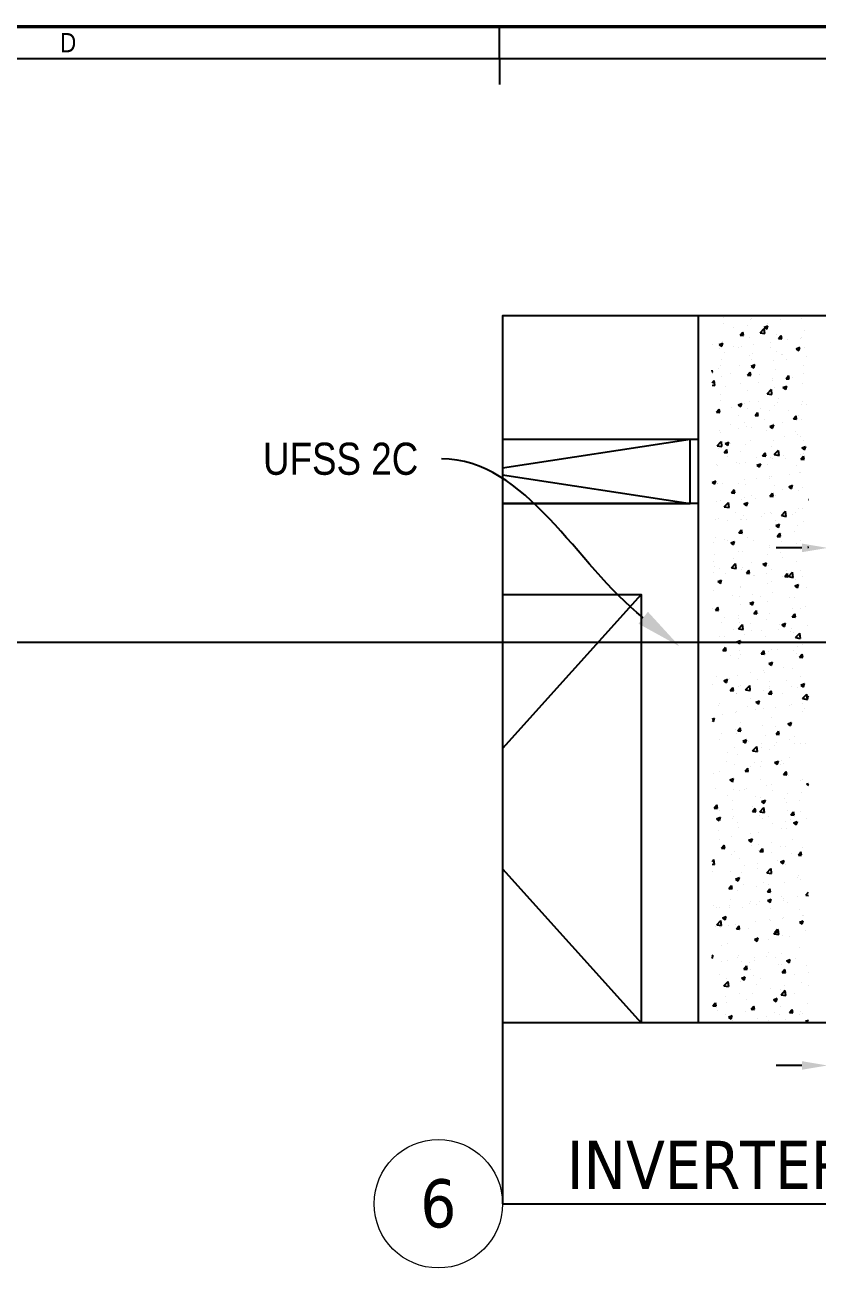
# Model space of a CAD drawing. Extents: x 1.3 to 36.8, y 1.2 to 24.4.
# Drawn here: x 13.246 to 16.333, y 19.552 to 24.418 of the extents above; entities that cross this region are included whole.
import ezdxf
from ezdxf import colors
from ezdxf.entities.mleader import LeaderData, LeaderLine
from ezdxf.enums import TextEntityAlignment as Align
from ezdxf.math import Vec2, Vec3

# ---------------------------------------------------------------- set-up
doc = ezdxf.new("R2010")
doc.units = 0
doc.header["$LTSCALE"] = 96
doc.header["$MEASUREMENT"] = 0
doc.linetypes.add('DASHED', pattern=[0.75, 0.5, -0.25])
doc.linetypes.add('DOT', pattern=[0.25, 0, -0.25])
doc.layers.add('Annotations', color=250, linetype='Continuous', lineweight=9)
doc.layers.add('BORDER', color=7, linetype='Continuous')
doc.layers.add('NO PLOT - GRID', color=255, linetype='DOT', plot=False)
doc.layers.add('Non Printing', color=253, linetype='Continuous', plot=False)
doc.styles.add('Borrego', font='ARIALN.TTF')
doc.styles.add('Borrego 16TH', font='ARIALN.TTF', dxfattribs={"height": 0.0875})
doc.styles.add('Borrego 8th', font='ARIALN.TTF')
doc.styles.add('Tahoma', font='TAHOMA.TTF')
doc.dimstyles.new('Borrego', dxfattribs={"dimtxt": 0.075, "dimasz": 0.1, "dimexe": 0.05, "dimexo": 0.05, "dimgap": 0.05, "dimtad": 0, "dimdec": 0, "dimzin": 0, "dimdsep": 46, "dimlunit": 3, "dimtxsty": 'Borrego', "dimcen": 0.05, "dimadec": 1, "dimazin": 0, "dimtfac": 1, "dimtdec": 0, "dimtofl": 0, "dimtmove": 0, "dimatfit": 3, "dimfxl": 1, "dimtolj": 1, "dimtzin": 0, "dimarcsym": 0})

# ---------------------------------------------------------------- blocks, each defined once
blk = doc.blocks.new('*D87')
at = {"layer": 'Annotations', "color": 0, "lineweight": -2}
for p, q in [((16.3708, 22.1733), (16.3708, 22.4328)), ((16.5166, 22.1733), (16.5166, 22.4328)), ((16.2708, 22.3828), (16.1708, 22.3828)), ((16.6166, 22.3828), (16.7166, 22.3828))]:
    blk.add_line(p, q, dxfattribs=at)
at = {"layer": 'Annotations', "color": 0}
for points in [[(16.2708, 22.3995), (16.2708, 22.3661), (16.3708, 22.3828)], [(16.6166, 22.3995), (16.6166, 22.3661), (16.5166, 22.3828)]]:
    blk.add_solid(points, dxfattribs=at)
at = {"layer": 'Defpoints', "color": 0}
for p in [(16.3708, 22.3828), (16.3708, 22.1233), (16.5166, 22.1233)]:
    blk.add_point(p, dxfattribs=at)
at = {"layer": 'Annotations', "color": 0, "insert": (16.8076, 22.3828), "char_height": 0.0875, "attachment_point": 5, "style": 'Borrego'}
blk.add_mtext('\\A1;7"', dxfattribs=at)
blk = doc.blocks.new('*D90')
at = {"layer": 'Annotations', "color": 0, "lineweight": -2}
for p, q in [((16.3708, 20.4843), (16.3708, 20.3177)), ((16.6647, 20.4843), (16.6647, 20.3177)), ((16.2708, 20.3677), (16.1708, 20.3677)), ((16.7647, 20.3677), (16.8647, 20.3677))]:
    blk.add_line(p, q, dxfattribs=at)
at = {"layer": 'Annotations', "color": 0}
for points in [[(16.2708, 20.3844), (16.2708, 20.3511), (16.3708, 20.3677)], [(16.7647, 20.3844), (16.7647, 20.3511), (16.6647, 20.3677)]]:
    blk.add_solid(points, dxfattribs=at)
at = {"layer": 'Defpoints', "color": 0}
for p in [(16.3708, 20.5343), (16.6647, 20.5343), (16.3708, 20.3677)]:
    blk.add_point(p, dxfattribs=at)
at = {"layer": 'Annotations', "color": 0, "insert": (16.5177, 20.3677), "char_height": 0.0875, "attachment_point": 5, "style": 'Borrego'}
blk.add_mtext('\\A1;1\'-2"', dxfattribs=at)
blk = doc.blocks.new('*U99')
blk.add_line((0.8423, -0.5126), (6.9583, -0.5126))
blk.add_circle((0.5923, -0.5126), 0.25)
at = {"style": 'Tahoma', "flags": 8}
blk.add_attdef('VIEWNAME', text='', height=0.1875, dxfattribs=at).set_placement((1.0922, -0.5109), align=Align.BOTTOM_LEFT)
blk.add_attdef('#', text='', height=0.1875, dxfattribs=at).set_placement((0.5922, -0.5109), align=Align.MIDDLE_CENTER)
blk.add_attdef('VPSCALE', text='', height=0.0938, dxfattribs=at).set_placement((6.9583, -0.589), align=Align.TOP_RIGHT)
blk = doc.blocks.new('Border 24 x 36')
blk.add_line((13.95, 23.5), (13.95, 23.625))
at = {"layer": 'BORDER'}
blk.add_line((34.125, 23.5), (0.5, 23.5), dxfattribs=at)
at = {"layer": 'BORDER', "const_width": 0.0125}
blk.add_lwpolyline([(0.375, 0.375), (35.625, 0.375), (35.625, 23.625), (0.375, 23.625)], close=True, dxfattribs=at)
at = {"layer": 'BORDER', "insert": (12.2706, 23.5625), "char_height": 0.075, "width": 0.18967, "attachment_point": 5, "style": 'Borrego 16TH'}
blk.add_mtext('D', dxfattribs=at)

msp = doc.modelspace()

# ---------------------------------------------------------------- linework, layer by layer
at = {"color": 254}
for p, q in [((15.96484, 23.27976), (15.96484, 23.27976)), ((16.07069, 23.27134), (16.07069, 23.27134)), ((16.07605, 23.27506), (16.07605, 23.27506)), ((16.17592, 23.28468), (16.17592, 23.28468)), ((16.18726, 23.27036), (16.18726, 23.27036)), ((16.26777, 23.27472), (16.26777, 23.27472)), ((15.96373, 23.25667), (15.96373, 23.25667)), ((16.00514, 23.24015), (16.00514, 23.24015)), ((16.03036, 23.21122), (16.04041, 23.22318)), ((16.04286, 23.21001), (16.04046, 23.22307)), ((16.0573, 23.24701), (16.0573, 23.24701)), ((16.1078, 23.22051), (16.12402, 23.23742)), ((16.1078, 23.22051), (16.12633, 23.21764)), ((16.1233, 23.24186), (16.13789, 23.24746)), ((16.1233, 23.24186), (16.13367, 23.23487)), ((16.12638, 23.21753), (16.12407, 23.23732)), ((16.13372, 23.23475), (16.13794, 23.24734)), ((16.1362, 23.2574), (16.1362, 23.2574)), ((16.17339, 23.21532), (16.17339, 23.21532)), ((16.2816, 23.23094), (16.2816, 23.23094)), ((15.92427, 23.1733), (15.92427, 23.1733)), ((15.94826, 23.17466), (15.96284, 23.18026)), ((15.94826, 23.17466), (15.95862, 23.16767)), ((15.95867, 23.16756), (15.96289, 23.18015)), ((15.96119, 23.18732), (15.96119, 23.18732)), ((16.00249, 23.16484), (16.00249, 23.16484)), ((16.03036, 23.21122), (16.04282, 23.21013)), ((16.03548, 23.16861), (16.03548, 23.16861)), ((16.06816, 23.20199), (16.06816, 23.20199)), ((16.08139, 23.17523), (16.08139, 23.17523)), ((16.1466, 23.18213), (16.1466, 23.18213)), ((16.17979, 23.19814), (16.18984, 23.21011)), ((16.17979, 23.19814), (16.19224, 23.19705)), ((16.19229, 23.19693), (16.18989, 23.20999)), ((16.21297, 23.19255), (16.21297, 23.19255)), ((16.26512, 23.19942), (16.26512, 23.19942)), ((16.2681, 23.20299), (16.2681, 23.20299)), ((15.95034, 23.15798), (15.95034, 23.15798)), ((15.95866, 23.11796), (15.95866, 23.11796)), ((15.96819, 23.14532), (15.96819, 23.14532)), ((16.0251, 23.16128), (16.0251, 23.16128)), ((16.06563, 23.13263), (16.06563, 23.13263)), ((16.07502, 23.11554), (16.07502, 23.11554)), ((16.07941, 23.14062), (16.07941, 23.14062)), ((16.14669, 23.16391), (16.14669, 23.16391)), ((16.17086, 23.14597), (16.17086, 23.14597)), ((16.19062, 23.13592), (16.19062, 23.13592)), ((16.19652, 23.13639), (16.19652, 23.13639)), ((16.21031, 23.11725), (16.21031, 23.11725)), ((16.24766, 23.15798), (16.26225, 23.16358)), ((16.24766, 23.15798), (16.25802, 23.15099)), ((16.25791, 23.15921), (16.25791, 23.15921)), ((16.25807, 23.15087), (16.2623, 23.16346)), ((16.27906, 23.16159), (16.27906, 23.16159)), ((16.28922, 23.12764), (16.28922, 23.12764)), ((15.92234, 23.06637), (15.92071, 23.0752)), ((15.92071, 23.06663), (15.92229, 23.06649)), ((15.94769, 23.08267), (15.94769, 23.08267)), ((15.95352, 23.09468), (15.95352, 23.09468)), ((16.02659, 23.09306), (16.02659, 23.09306)), ((16.07261, 23.09078), (16.0872, 23.09638)), ((16.07261, 23.09078), (16.08298, 23.08379)), ((16.08303, 23.08368), (16.08725, 23.09627)), ((16.15816, 23.11038), (16.15816, 23.11038)), ((16.16832, 23.07662), (16.16832, 23.07662)), ((16.27653, 23.09224), (16.27653, 23.09224)), ((15.92071, 23.02553), (15.9293, 23.03448)), ((15.93165, 23.01459), (15.92935, 23.03438)), ((15.95613, 23.04861), (15.95613, 23.04861)), ((15.99403, 23.06271), (15.99403, 23.06271)), ((16.03309, 23.02177), (16.03309, 23.02177)), ((16.05927, 23.05451), (16.06931, 23.06648)), ((16.05927, 23.05451), (16.07172, 23.05342)), ((16.06309, 23.06328), (16.06309, 23.06328)), ((16.07177, 23.0533), (16.06936, 23.06636)), ((16.10335, 23.02822), (16.10335, 23.02822)), ((16.10525, 23.05801), (16.10525, 23.05801)), ((16.15459, 23.04263), (16.15459, 23.04263)), ((16.15551, 23.03508), (16.15551, 23.03508)), ((16.2087, 23.04144), (16.21874, 23.0534)), ((16.2087, 23.04144), (16.22115, 23.04035)), ((16.21646, 23.05331), (16.21646, 23.05331)), ((16.2212, 23.04023), (16.21879, 23.05329)), ((16.23441, 23.04547), (16.23441, 23.04547)), ((16.274, 23.02288), (16.274, 23.02288)), ((16.27608, 23.06348), (16.27608, 23.06348)), ((15.92071, 23.01639), (15.9316, 23.0147)), ((15.95359, 22.97926), (15.95359, 22.97926)), ((15.97178, 23.01089), (15.97178, 23.01089)), ((16.06056, 22.99393), (16.06056, 22.99393)), ((16.13542, 22.98309), (16.15164, 23)), ((16.13542, 22.98309), (16.15395, 22.98021)), ((16.154, 22.98011), (16.15169, 22.99989)), ((16.16579, 23.00726), (16.16579, 23.00726)), ((16.19697, 23.00691), (16.21156, 23.0125)), ((16.19697, 23.00691), (16.20733, 22.99992)), ((16.20738, 22.9998), (16.2116, 23.01239)), ((15.93875, 22.91088), (15.94879, 22.92284)), ((15.95125, 22.90967), (15.94884, 22.92273)), ((15.95346, 22.95625), (15.95346, 22.95625)), ((15.99739, 22.92827), (15.99739, 22.92827)), ((16.02192, 22.93971), (16.03651, 22.94531)), ((16.02192, 22.93971), (16.03228, 22.93272)), ((16.03233, 22.9326), (16.03656, 22.94519)), ((16.04855, 22.94605), (16.04855, 22.94605)), ((16.05803, 22.92457), (16.05803, 22.92457)), ((16.06468, 22.95155), (16.06468, 22.95155)), ((16.1007, 22.95291), (16.1007, 22.95291)), ((16.1086, 22.92357), (16.1086, 22.92357)), ((16.16326, 22.93791), (16.16326, 22.93791)), ((16.17589, 22.94685), (16.17589, 22.94685)), ((16.1796, 22.9633), (16.1796, 22.9633)), ((16.26748, 22.93918), (16.26748, 22.93918)), ((16.27146, 22.95353), (16.27146, 22.95353)), ((16.2871, 22.94215), (16.2871, 22.94215)), ((15.93875, 22.91088), (15.9512, 22.90979)), ((15.95106, 22.90991), (15.95106, 22.90991)), ((16.02449, 22.89747), (16.02449, 22.89747)), ((16.08818, 22.8978), (16.09822, 22.90977)), ((16.08818, 22.8978), (16.10063, 22.89671)), ((16.10068, 22.89659), (16.09827, 22.90965)), ((16.1248, 22.88113), (16.1248, 22.88113)), ((16.14598, 22.91832), (16.14598, 22.91832)), ((16.1959, 22.87258), (16.1959, 22.87258)), ((16.21982, 22.91887), (16.21982, 22.91887)), ((16.2376, 22.88473), (16.24765, 22.8967)), ((16.2376, 22.88473), (16.25006, 22.88364)), ((16.25011, 22.88352), (16.2477, 22.89658)), ((16.25637, 22.89845), (16.25637, 22.89845)), ((16.26893, 22.88418), (16.26893, 22.88418)), ((15.94853, 22.84055), (15.94853, 22.84055)), ((15.95291, 22.83087), (15.95291, 22.83087)), ((15.99374, 22.86388), (15.99374, 22.86388)), ((16.02323, 22.84565), (16.02323, 22.84565)), ((16.0459, 22.87074), (16.0459, 22.87074)), ((16.05549, 22.85522), (16.05549, 22.85522)), ((16.07441, 22.85172), (16.07441, 22.85172)), ((16.13444, 22.84096), (16.13444, 22.84096)), ((16.14628, 22.85583), (16.16086, 22.86143)), ((16.14628, 22.85583), (16.15664, 22.84884)), ((16.15669, 22.84872), (16.16091, 22.86131)), ((16.16072, 22.86856), (16.16072, 22.86856)), ((16.24565, 22.83626), (16.24565, 22.83626)), ((15.93894, 22.78171), (15.93894, 22.78171)), ((15.9407, 22.78015), (15.95692, 22.79706)), ((15.9407, 22.78015), (15.95923, 22.77727)), ((15.95927, 22.77717), (15.95697, 22.79695)), ((15.97123, 22.78864), (15.98582, 22.79424)), ((15.97123, 22.78864), (15.98159, 22.78165)), ((15.98164, 22.78153), (15.98587, 22.79412)), ((15.99109, 22.78857), (15.99109, 22.78857)), ((16.05296, 22.78587), (16.05296, 22.78587)), ((16.06999, 22.79896), (16.06999, 22.79896)), ((16.15397, 22.77882), (16.15397, 22.77882)), ((16.15819, 22.79921), (16.15819, 22.79921)), ((16.20157, 22.81628), (16.20157, 22.81628)), ((16.25372, 22.82315), (16.25372, 22.82315)), ((16.2664, 22.81483), (16.2664, 22.81483)), ((16.27063, 22.77195), (16.28522, 22.77755)), ((16.27547, 22.79967), (16.27547, 22.79967)), ((16.28105, 22.76485), (16.28527, 22.77744)), ((15.94599, 22.7712), (15.94599, 22.7712)), ((15.96765, 22.75417), (15.9777, 22.76614)), ((15.96765, 22.75417), (15.98011, 22.75308)), ((15.98015, 22.75296), (15.97775, 22.76602)), ((15.98266, 22.7392), (15.98266, 22.7392)), ((16.03247, 22.75796), (16.03247, 22.75796)), ((16.09387, 22.7345), (16.09387, 22.7345)), ((16.11708, 22.7411), (16.12713, 22.75306)), ((16.11708, 22.7411), (16.12953, 22.74001)), ((16.12958, 22.73989), (16.12718, 22.75295)), ((16.14676, 22.73411), (16.14676, 22.73411)), ((16.15566, 22.72985), (16.15566, 22.72985)), ((16.16304, 22.74566), (16.17927, 22.76257)), ((16.16304, 22.74566), (16.18157, 22.74279)), ((16.18162, 22.74268), (16.17931, 22.76247)), ((16.19891, 22.74098), (16.19891, 22.74098)), ((16.20508, 22.7298), (16.20508, 22.7298)), ((16.26386, 22.74547), (16.26386, 22.74547)), ((16.26651, 22.72802), (16.27655, 22.73999)), ((16.26651, 22.72802), (16.27896, 22.72693)), ((16.27063, 22.77195), (16.281, 22.76496)), ((16.27901, 22.72681), (16.2766, 22.73987)), ((16.27782, 22.75137), (16.27782, 22.75137)), ((15.93628, 22.70641), (15.93628, 22.70641)), ((15.94346, 22.70185), (15.94346, 22.70185)), ((16.01519, 22.71679), (16.01519, 22.71679)), ((16.02658, 22.71121), (16.02658, 22.71121)), ((16.05043, 22.71652), (16.05043, 22.71652)), ((16.09559, 22.70476), (16.11017, 22.71036)), ((16.09559, 22.70476), (16.10595, 22.69777)), ((16.106, 22.69765), (16.11022, 22.71024)), ((16.1378, 22.70651), (16.1378, 22.70651)), ((16.24901, 22.70181), (16.24901, 22.70181)), ((15.92071, 22.63763), (15.93513, 22.64316)), ((15.92071, 22.63745), (15.9309, 22.63058)), ((15.93095, 22.63046), (15.93518, 22.64305)), ((15.94093, 22.63249), (15.94093, 22.63249)), ((15.94121, 22.6333), (15.94121, 22.6333)), ((15.96038, 22.63462), (15.96038, 22.63462)), ((16.02387, 22.63366), (16.02387, 22.63366)), ((16.04789, 22.64716), (16.04789, 22.64716)), ((16.09195, 22.65195), (16.09195, 22.65195)), ((16.14411, 22.65881), (16.14411, 22.65881)), ((16.14537, 22.65451), (16.14537, 22.65451)), ((16.15312, 22.6605), (16.15312, 22.6605)), ((16.22301, 22.6692), (16.22301, 22.6692)), ((16.26133, 22.67612), (16.26133, 22.67612)), ((16.26687, 22.67537), (16.26687, 22.67537)), ((15.99656, 22.59746), (16.0066, 22.60943)), ((15.99656, 22.59746), (16.00901, 22.59637)), ((16.00906, 22.59625), (16.00665, 22.60931)), ((16.05242, 22.6286), (16.05242, 22.6286)), ((16.07379, 22.58791), (16.07379, 22.58791)), ((16.14599, 22.58439), (16.15603, 22.59636)), ((16.14599, 22.58439), (16.15844, 22.5833)), ((16.15059, 22.59115), (16.15059, 22.59115)), ((16.15849, 22.58318), (16.15608, 22.59624)), ((16.16364, 22.6239), (16.16364, 22.6239)), ((16.1682, 22.58703), (16.1682, 22.58703)), ((16.19529, 22.60877), (16.19529, 22.60877)), ((16.21994, 22.62088), (16.23453, 22.62648)), ((16.21994, 22.62088), (16.23031, 22.61389)), ((16.23035, 22.61377), (16.23458, 22.62636)), ((16.2588, 22.60677), (16.2588, 22.60677)), ((16.27485, 22.6192), (16.27485, 22.6192)), ((15.93839, 22.56314), (15.93839, 22.56314)), ((15.9523, 22.56706), (15.9523, 22.56706)), ((15.96832, 22.54272), (15.98454, 22.55963)), ((15.96832, 22.54272), (15.98685, 22.53985)), ((15.98689, 22.53974), (15.98459, 22.55953)), ((16.03715, 22.56978), (16.03715, 22.56978)), ((16.0449, 22.55369), (16.05948, 22.55929)), ((16.0449, 22.55369), (16.05526, 22.5467)), ((16.04536, 22.57781), (16.04536, 22.57781)), ((16.05531, 22.54658), (16.05953, 22.55917)), ((16.0893, 22.57664), (16.0893, 22.57664)), ((16.25626, 22.53741), (16.25626, 22.53741)), ((16.27485, 22.53586), (16.27485, 22.53586)), ((16.29542, 22.57132), (16.29571, 22.57167)), ((16.29542, 22.57132), (16.29571, 22.57129)), ((15.93586, 22.49379), (15.93586, 22.49379)), ((15.94457, 22.49886), (15.94457, 22.49886)), ((15.98234, 22.48761), (15.98234, 22.48761)), ((16.01185, 22.52214), (16.01185, 22.52214)), ((16.03186, 22.49415), (16.03186, 22.49415)), ((16.0345, 22.49447), (16.0345, 22.49447)), ((16.04283, 22.50846), (16.04283, 22.50846)), ((16.05578, 22.49416), (16.05578, 22.49416)), ((16.1134, 22.50486), (16.1134, 22.50486)), ((16.12307, 22.51744), (16.12307, 22.51744)), ((16.14806, 22.52179), (16.14806, 22.52179)), ((16.15336, 22.51501), (16.15336, 22.51501)), ((16.16699, 22.48946), (16.16699, 22.48946)), ((16.19066, 22.50824), (16.20689, 22.52515)), ((16.19066, 22.50824), (16.20919, 22.50536)), ((16.20924, 22.50526), (16.20693, 22.52504)), ((16.23428, 22.51275), (16.23428, 22.51275)), ((16.24497, 22.52218), (16.24497, 22.52218)), ((16.27821, 22.48476), (16.27821, 22.48476)), ((16.02547, 22.44076), (16.03551, 22.45272)), ((16.02547, 22.44076), (16.03792, 22.43967)), ((16.03797, 22.43955), (16.03556, 22.45261)), ((16.04029, 22.4391), (16.04029, 22.4391)), ((16.14552, 22.45244), (16.14552, 22.45244)), ((16.16925, 22.46981), (16.18384, 22.47541)), ((16.16925, 22.46981), (16.17961, 22.46282)), ((16.1749, 22.42768), (16.18494, 22.43965)), ((16.17966, 22.4627), (16.18389, 22.47529)), ((16.1874, 22.42647), (16.18499, 22.43953)), ((16.19016, 22.44001), (16.19016, 22.44001)), ((16.24232, 22.44688), (16.24232, 22.44688)), ((16.25373, 22.46806), (16.25373, 22.46806)), ((15.92753, 22.40544), (15.92753, 22.40544)), ((15.93333, 22.42444), (15.93333, 22.42444)), ((15.9704, 22.41625), (15.9704, 22.41625)), ((15.97969, 22.4123), (15.97969, 22.4123)), ((15.99421, 22.40261), (16.00879, 22.40821)), ((15.99421, 22.40261), (16.00457, 22.39562)), ((16.00462, 22.39551), (16.00884, 22.4081)), ((16.05859, 22.42269), (16.05859, 22.42269)), ((16.08162, 22.41155), (16.08162, 22.41155)), ((16.14476, 22.3907), (16.14476, 22.3907)), ((16.1749, 22.42768), (16.18735, 22.42659)), ((16.19283, 22.40685), (16.19283, 22.40685)), ((16.2512, 22.39871), (16.2512, 22.39871)), ((16.26625, 22.41156), (16.26625, 22.41156)), ((16.29361, 22.38593), (16.29571, 22.38674)), ((16.29361, 22.38593), (16.29571, 22.38451)), ((15.93079, 22.35508), (15.93079, 22.35508)), ((16.00379, 22.34052), (16.00379, 22.34052)), ((16.02326, 22.36985), (16.02326, 22.36985)), ((16.03776, 22.36975), (16.03776, 22.36975)), ((16.13536, 22.35785), (16.13536, 22.35785)), ((16.14299, 22.38309), (16.14299, 22.38309)), ((16.18751, 22.36471), (16.18751, 22.36471)), ((16.19468, 22.34496), (16.19468, 22.34496)), ((16.26641, 22.3751), (16.26641, 22.3751)), ((15.92488, 22.33014), (15.92488, 22.33014)), ((15.92983, 22.30979), (15.92983, 22.30979)), ((15.95168, 22.30325), (15.95168, 22.30325)), ((15.99594, 22.3053), (16.01216, 22.32221)), ((15.99594, 22.3053), (16.01447, 22.30242)), ((16.01452, 22.30232), (16.01221, 22.3221)), ((16.03523, 22.3004), (16.03523, 22.3004)), ((16.04105, 22.30509), (16.04105, 22.30509)), ((16.05437, 22.28405), (16.06442, 22.29602)), ((16.06687, 22.28284), (16.06447, 22.2959)), ((16.07318, 22.3241), (16.07318, 22.3241)), ((16.11856, 22.31873), (16.13315, 22.32433)), ((16.11856, 22.31873), (16.12892, 22.31174)), ((16.12897, 22.31163), (16.1332, 22.32422)), ((16.14046, 22.31374), (16.14046, 22.31374)), ((16.15226, 22.30039), (16.15226, 22.30039)), ((16.21161, 22.29293), (16.21161, 22.29293)), ((16.24866, 22.32936), (16.24866, 22.32936)), ((16.26347, 22.29569), (16.26347, 22.29569)), ((15.92826, 22.28573), (15.92826, 22.28573)), ((15.94351, 22.25154), (15.9581, 22.25714)), ((15.94351, 22.25154), (15.95388, 22.24455)), ((15.94898, 22.25835), (15.94898, 22.25835)), ((15.95393, 22.24443), (15.95815, 22.25702)), ((15.97376, 22.2818), (15.97376, 22.2818)), ((16.05437, 22.28405), (16.06683, 22.28296)), ((16.08055, 22.27568), (16.08055, 22.27568)), ((16.08497, 22.2771), (16.08497, 22.2771)), ((16.13271, 22.28254), (16.13271, 22.28254)), ((16.13792, 22.24438), (16.13792, 22.24438)), ((16.15274, 22.2512), (16.15274, 22.2512)), ((16.19619, 22.27241), (16.19619, 22.27241)), ((16.2038, 22.27098), (16.21385, 22.28294)), ((16.2038, 22.27098), (16.21625, 22.26989)), ((16.2163, 22.26977), (16.21389, 22.28283)), ((16.21828, 22.27081), (16.23451, 22.28773)), ((16.21828, 22.27081), (16.23681, 22.26794)), ((16.23686, 22.26783), (16.23456, 22.28762)), ((16.24292, 22.23486), (16.2575, 22.24046)), ((16.24613, 22.26), (16.24613, 22.26)), ((16.25333, 22.22775), (16.25755, 22.24034)), ((16.27424, 22.27205), (16.27424, 22.27205)), ((15.92573, 22.21638), (15.92573, 22.21638)), ((15.9996, 22.19919), (15.9996, 22.19919)), ((16.02575, 22.19351), (16.02575, 22.19351)), ((16.03125, 22.23034), (16.03125, 22.23034)), ((16.03269, 22.23105), (16.03269, 22.23105)), ((16.0779, 22.20037), (16.0779, 22.20037)), ((16.11081, 22.19449), (16.11081, 22.19449)), ((16.1568, 22.21076), (16.1568, 22.21076)), ((16.24292, 22.23486), (16.25328, 22.22787)), ((16.28838, 22.22808), (16.28838, 22.22808)), ((15.92319, 22.14702), (15.92319, 22.14702)), ((15.93385, 22.14042), (15.94389, 22.15238)), ((15.94635, 22.13921), (15.94394, 22.15227)), ((16.03016, 22.16169), (16.03016, 22.16169)), ((16.06787, 22.16766), (16.08246, 22.17326)), ((16.06787, 22.16766), (16.07823, 22.16067)), ((16.07828, 22.16055), (16.08251, 22.17314)), ((16.13539, 22.17503), (16.13539, 22.17503)), ((16.22203, 22.18979), (16.22203, 22.18979)), ((16.23357, 22.14591), (16.23357, 22.14591)), ((16.2436, 22.19065), (16.2436, 22.19065)), ((16.26564, 22.14775), (16.26564, 22.14775)), ((16.28572, 22.15278), (16.28572, 22.15278)), ((15.93385, 22.14042), (15.9463, 22.13933)), ((15.97094, 22.11134), (15.97094, 22.11134)), ((16.02264, 22.10604), (16.02264, 22.10604)), ((16.02309, 22.1182), (16.02309, 22.1182)), ((16.08328, 22.12734), (16.09332, 22.13931)), ((16.08328, 22.12734), (16.09573, 22.12625)), ((16.09578, 22.12613), (16.09337, 22.13919)), ((16.102, 22.12859), (16.102, 22.12859)), ((16.13286, 22.10568), (16.13286, 22.10568)), ((16.14414, 22.12689), (16.14414, 22.12689)), ((16.23271, 22.11427), (16.24275, 22.12624)), ((16.23271, 22.11427), (16.24516, 22.11318)), ((16.24106, 22.1213), (16.24106, 22.1213)), ((16.24521, 22.11306), (16.2428, 22.12612)), ((15.95903, 22.09273), (15.95903, 22.09273)), ((16.00296, 22.06475), (16.00296, 22.06475)), ((16.02356, 22.06787), (16.03979, 22.08478)), ((16.02356, 22.06787), (16.04209, 22.065)), ((16.02763, 22.09234), (16.02763, 22.09234)), ((16.04214, 22.06489), (16.03983, 22.08468)), ((16.04719, 22.04642), (16.04719, 22.04642)), ((16.07024, 22.08804), (16.07024, 22.08804)), ((16.07256, 22.06029), (16.07256, 22.06029)), ((16.11417, 22.06005), (16.11417, 22.06005)), ((16.17876, 22.06374), (16.17876, 22.06374)), ((16.18146, 22.08334), (16.18146, 22.08334)), ((16.19223, 22.08378), (16.20681, 22.08938)), ((16.19223, 22.08378), (16.20259, 22.07679)), ((16.19406, 22.08115), (16.19406, 22.08115)), ((16.20264, 22.07668), (16.20686, 22.08926)), ((16.22538, 22.05535), (16.22538, 22.05535)), ((16.23092, 22.07061), (16.23092, 22.07061)), ((16.23853, 22.05194), (16.23853, 22.05194)), ((16.2459, 22.03339), (16.26213, 22.0503)), ((16.26448, 22.03041), (16.26218, 22.0502)), ((16.29267, 22.07864), (16.29267, 22.07864)), ((15.95107, 22.03944), (15.95107, 22.03944)), ((15.96829, 22.03604), (15.96829, 22.03604)), ((16.01718, 22.01659), (16.03177, 22.02219)), ((16.01718, 22.01659), (16.02754, 22.0096)), ((16.02509, 22.02299), (16.02509, 22.02299)), ((16.02759, 22.00948), (16.03182, 22.02207)), ((16.13032, 22.03632), (16.13032, 22.03632)), ((16.2459, 22.03339), (16.26443, 22.03052)), ((16.25501, 21.99883), (16.25501, 21.99883)), ((16.27363, 22.00824), (16.27363, 22.00824)), ((15.96276, 21.98371), (15.9728, 21.99568)), ((15.96276, 21.98371), (15.97521, 21.98262)), ((15.97526, 21.9825), (15.97285, 21.99556)), ((15.99238, 21.96425), (15.99238, 21.96425)), ((16.02256, 21.95363), (16.02256, 21.95363)), ((16.02879, 21.98214), (16.02879, 21.98214)), ((16.03063, 21.96653), (16.03063, 21.96653)), ((16.11219, 21.97064), (16.12223, 21.9826)), ((16.11219, 21.97064), (16.12464, 21.96955)), ((16.12469, 21.96943), (16.12228, 21.98249)), ((16.12396, 21.98158), (16.12396, 21.98158)), ((16.12779, 21.96697), (16.12779, 21.96697)), ((16.14001, 21.97744), (16.14001, 21.97744)), ((16.15213, 21.98739), (16.15213, 21.98739)), ((16.17611, 21.98844), (16.17611, 21.98844)), ((16.236, 21.98259), (16.236, 21.98259)), ((16.25122, 21.97274), (16.25122, 21.97274)), ((16.26161, 21.95756), (16.27166, 21.96953)), ((16.26161, 21.95756), (16.27407, 21.95647)), ((16.27412, 21.95635), (16.27171, 21.96941)), ((16.06915, 21.89941), (16.06915, 21.89941)), ((16.12131, 21.90627), (16.12131, 21.90627)), ((16.14154, 21.93271), (16.15612, 21.93831)), ((16.14154, 21.93271), (16.1519, 21.92572)), ((16.15195, 21.9256), (16.15617, 21.93819)), ((16.20021, 21.91666), (16.20021, 21.91666)), ((16.23346, 21.91324), (16.23346, 21.91324)), ((15.92094, 21.85239), (15.92094, 21.85239)), ((15.93758, 21.88208), (15.93758, 21.88208)), ((15.96649, 21.86552), (15.98108, 21.87112)), ((15.96649, 21.86552), (15.97685, 21.85853)), ((15.9769, 21.85841), (15.98112, 21.871)), ((15.98822, 21.87568), (15.98822, 21.87568)), ((16.02003, 21.88428), (16.02003, 21.88428)), ((16.09944, 21.87098), (16.09944, 21.87098)), ((16.12526, 21.89762), (16.12526, 21.89762)), ((16.14353, 21.86308), (16.14353, 21.86308)), ((16.21065, 21.86628), (16.21065, 21.86628)), ((16.26502, 21.88394), (16.26502, 21.88394)), ((16.26589, 21.84883), (16.28048, 21.85443)), ((16.2763, 21.84172), (16.28053, 21.85431)), ((16.27697, 21.85181), (16.27697, 21.85181)), ((15.99166, 21.827), (16.00171, 21.83897)), ((15.99166, 21.827), (16.00412, 21.82591)), ((16.00416, 21.82579), (16.00176, 21.83885)), ((16.01434, 21.81724), (16.01434, 21.81724)), ((16.01749, 21.81493), (16.01749, 21.81493)), ((16.02203, 21.84222), (16.02203, 21.84222)), ((16.03215, 21.8477), (16.03215, 21.8477)), ((16.05118, 21.83045), (16.06741, 21.84736)), ((16.05118, 21.83045), (16.06971, 21.82757)), ((16.0665, 21.8241), (16.0665, 21.8241)), ((16.06976, 21.82747), (16.06745, 21.84725)), ((16.12272, 21.82827), (16.12272, 21.82827)), ((16.14109, 21.81393), (16.15114, 21.8259)), ((16.14109, 21.81393), (16.15354, 21.81284)), ((16.14336, 21.843), (16.14336, 21.843)), ((16.1454, 21.83449), (16.1454, 21.83449)), ((16.15359, 21.81272), (16.15118, 21.82578)), ((16.19345, 21.81734), (16.19345, 21.81734)), ((16.23093, 21.84389), (16.23093, 21.84389)), ((16.25458, 21.8383), (16.25458, 21.8383)), ((16.26589, 21.84883), (16.27625, 21.84184)), ((16.27352, 21.79596), (16.28975, 21.81288)), ((16.2921, 21.79299), (16.2898, 21.81277)), ((16.29052, 21.80086), (16.29571, 21.80704)), ((15.94678, 21.76978), (15.94678, 21.76978)), ((15.95045, 21.77563), (15.95045, 21.77563)), ((16.05799, 21.76508), (16.05799, 21.76508)), ((16.07195, 21.79648), (16.07195, 21.79648)), ((16.09084, 21.78164), (16.10543, 21.78724)), ((16.09084, 21.78164), (16.10121, 21.77465)), ((16.10126, 21.77453), (16.10548, 21.78712)), ((16.12019, 21.75891), (16.12019, 21.75891)), ((16.1692, 21.76038), (16.1692, 21.76038)), ((16.22217, 21.76964), (16.22217, 21.76964)), ((16.2284, 21.77453), (16.2284, 21.77453)), ((16.27352, 21.79596), (16.29205, 21.79309)), ((16.27432, 21.77651), (16.27432, 21.77651)), ((16.28042, 21.75569), (16.28042, 21.75569)), ((16.29052, 21.80086), (16.29571, 21.8004)), ((15.92071, 21.71633), (15.93039, 21.72004)), ((15.92071, 21.71113), (15.92616, 21.70745)), ((15.92621, 21.70734), (15.93043, 21.71992)), ((15.95954, 21.73507), (15.95954, 21.73507)), ((16.01169, 21.74193), (16.01169, 21.74193)), ((16.01496, 21.74558), (16.01496, 21.74558)), ((16.0906, 21.75232), (16.0906, 21.75232)), ((16.15151, 21.72357), (16.15151, 21.72357)), ((16.22586, 21.70518), (16.22586, 21.70518)), ((16.27301, 21.74443), (16.27301, 21.74443)), ((15.95689, 21.65977), (15.95689, 21.65977)), ((16.01243, 21.67622), (16.01243, 21.67622)), ((16.01742, 21.65863), (16.01742, 21.65863)), ((16.02057, 21.6703), (16.03061, 21.68226)), ((16.02057, 21.6703), (16.03302, 21.66921)), ((16.03002, 21.70272), (16.03002, 21.70272)), ((16.03307, 21.66909), (16.03066, 21.68215)), ((16.03579, 21.67015), (16.03579, 21.67015)), ((16.11766, 21.68956), (16.11766, 21.68956)), ((16.16736, 21.68747), (16.16736, 21.68747)), ((16.17, 21.65722), (16.18004, 21.66919)), ((16.17, 21.65722), (16.18245, 21.65613)), ((16.1825, 21.65601), (16.18009, 21.66907)), ((16.2152, 21.69776), (16.22979, 21.70336)), ((16.2152, 21.69776), (16.22556, 21.69077)), ((16.21952, 21.69434), (16.21952, 21.69434)), ((16.22561, 21.69065), (16.22984, 21.70324)), ((15.95013, 21.63534), (15.95013, 21.63534)), ((16.00989, 21.60687), (16.00989, 21.60687)), ((16.04015, 21.63056), (16.05474, 21.63616)), ((16.04015, 21.63056), (16.05052, 21.62357)), ((16.05057, 21.62346), (16.05479, 21.63605)), ((16.06135, 21.63064), (16.06135, 21.63064)), ((16.0788, 21.59302), (16.09503, 21.60994)), ((16.09738, 21.59004), (16.09507, 21.60983)), ((16.11512, 21.62021), (16.11512, 21.62021)), ((16.12863, 21.65393), (16.12863, 21.65393)), ((16.16471, 21.61217), (16.16471, 21.61217)), ((16.17256, 21.62594), (16.17256, 21.62594)), ((16.22333, 21.63583), (16.22333, 21.63583)), ((16.23985, 21.64923), (16.23985, 21.64923)), ((16.24361, 21.62256), (16.24361, 21.62256)), ((16.26441, 21.62012), (16.26441, 21.62012)), ((16.28377, 21.62124), (16.28377, 21.62124)), ((15.98098, 21.58798), (15.98098, 21.58798)), ((16.02142, 21.57841), (16.02142, 21.57841)), ((16.0788, 21.59302), (16.09733, 21.59015)), ((16.11256, 21.60531), (16.11256, 21.60531)), ((16.14291, 21.59927), (16.14291, 21.59927)), ((16.2208, 21.56647), (16.2208, 21.56647)), ((15.94984, 21.51182), (15.94984, 21.51182)), ((15.97597, 21.55273), (15.97597, 21.55273)), ((16.00736, 21.53752), (16.00736, 21.53752)), ((16.04948, 21.51359), (16.05952, 21.52556)), ((16.04948, 21.51359), (16.06193, 21.5125)), ((16.05775, 21.52314), (16.05775, 21.52314)), ((16.06198, 21.51238), (16.05957, 21.52544)), ((16.07134, 21.53267), (16.07134, 21.53267)), ((16.08718, 21.54803), (16.08718, 21.54803)), ((16.1099, 21.53), (16.1099, 21.53)), ((16.11259, 21.55085), (16.11259, 21.55085)), ((16.16451, 21.54668), (16.1791, 21.55228)), ((16.16451, 21.54668), (16.17487, 21.5397)), ((16.17492, 21.53958), (16.17915, 21.55217)), ((16.18881, 21.54039), (16.18881, 21.54039)), ((16.19283, 21.55353), (16.19283, 21.55353)), ((16.1984, 21.54333), (16.1984, 21.54333)), ((16.19891, 21.50052), (16.20895, 21.51248)), ((16.21141, 21.49931), (16.209, 21.51237)), ((15.92618, 21.50581), (15.92618, 21.50581)), ((15.98946, 21.47949), (16.00405, 21.48509)), ((15.98946, 21.47949), (15.99983, 21.4725)), ((15.99987, 21.47238), (16.0041, 21.48497)), ((16.00483, 21.46816), (16.00483, 21.46816)), ((16.11006, 21.4815), (16.11006, 21.4815)), ((16.19891, 21.50052), (16.21136, 21.49943)), ((16.21826, 21.49712), (16.21826, 21.49712)), ((16.26557, 21.47554), (16.26557, 21.47554)), ((16.2724, 21.48062), (16.2724, 21.48062)), ((16.28887, 21.46281), (16.29571, 21.46544)), ((16.28887, 21.46281), (16.29571, 21.45819)), ((15.9354, 21.44627), (15.9354, 21.44627)), ((15.97933, 21.41829), (15.97933, 21.41829)), ((16.00294, 21.44097), (16.00294, 21.44097)), ((16.0294, 21.43891), (16.0294, 21.43891)), ((16.04661, 21.44157), (16.04661, 21.44157)), ((16.0551, 21.44783), (16.0551, 21.44783)), ((16.09054, 21.41359), (16.09054, 21.41359)), ((16.10752, 21.41215), (16.10752, 21.41215)), ((16.134, 21.45822), (16.134, 21.45822)), ((16.1509, 21.45976), (16.1509, 21.45976)), ((16.15783, 21.43687), (16.15783, 21.43687)), ((16.21573, 21.42777), (16.21573, 21.42777)), ((16.26904, 21.43217), (16.26904, 21.43217)), ((15.92895, 21.36996), (15.939, 21.38192)), ((15.92895, 21.36996), (15.94141, 21.36887)), ((15.94145, 21.36875), (15.93905, 21.38181)), ((16.00029, 21.36566), (16.00029, 21.36566)), ((16.00229, 21.39881), (16.00229, 21.39881)), ((16.07838, 21.35688), (16.08843, 21.36885)), ((16.07919, 21.37605), (16.07919, 21.37605)), ((16.09088, 21.35567), (16.08847, 21.36873)), ((16.10642, 21.3556), (16.12265, 21.37251)), ((16.11382, 21.39561), (16.12841, 21.40121)), ((16.11382, 21.39561), (16.12418, 21.38862)), ((16.125, 21.35262), (16.1227, 21.37241)), ((16.12423, 21.3885), (16.12845, 21.40109)), ((16.20175, 21.40889), (16.20175, 21.40889)), ((16.21077, 21.39337), (16.21077, 21.39337)), ((16.26292, 21.40024), (16.26292, 21.40024)), ((15.93877, 21.32842), (15.95336, 21.33402)), ((15.93877, 21.32842), (15.94914, 21.32143)), ((15.94814, 21.3588), (15.94814, 21.3588)), ((15.94918, 21.32131), (15.95341, 21.3339)), ((15.99976, 21.32946), (15.99976, 21.32946)), ((16.00517, 21.33567), (16.00517, 21.33567)), ((16.07838, 21.35688), (16.09084, 21.35579)), ((16.10499, 21.3428), (16.10499, 21.3428)), ((16.10642, 21.3556), (16.12495, 21.35273)), ((16.11638, 21.33098), (16.11638, 21.33098)), ((16.1423, 21.33546), (16.1423, 21.33546)), ((16.20812, 21.31807), (16.20812, 21.31807)), ((16.2132, 21.35842), (16.2132, 21.35842)), ((16.22759, 21.32628), (16.22759, 21.32628)), ((16.22781, 21.34381), (16.23786, 21.35578)), ((16.22781, 21.34381), (16.24026, 21.34272)), ((16.24031, 21.3426), (16.2379, 21.35566)), ((16.23817, 21.31173), (16.25276, 21.31733)), ((16.24859, 21.30463), (16.25281, 21.31722)), ((16.2638, 21.35631), (16.2638, 21.35631)), ((16.28702, 21.32846), (16.28702, 21.32846)), ((15.94549, 21.2835), (15.94549, 21.2835)), ((16.0208, 21.3146), (16.0208, 21.3146)), ((16.02439, 21.29388), (16.02439, 21.29388)), ((16.07072, 21.26886), (16.07072, 21.26886)), ((16.10246, 21.27344), (16.10246, 21.27344)), ((16.15596, 21.31121), (16.15596, 21.31121)), ((16.19222, 21.28972), (16.19222, 21.28972)), ((16.21066, 21.28906), (16.21066, 21.28906)), ((16.23817, 21.31173), (16.24854, 21.30474)), ((15.94922, 21.24801), (15.94922, 21.24801)), ((15.95786, 21.21325), (15.9679, 21.22522)), ((15.9646, 21.22922), (15.9646, 21.22922)), ((15.97036, 21.21204), (15.96795, 21.2251)), ((15.99723, 21.26011), (15.99723, 21.26011)), ((16.06313, 21.24454), (16.07772, 21.25014)), ((16.06313, 21.24454), (16.07349, 21.23755)), ((16.07354, 21.23743), (16.07776, 21.25002)), ((16.07581, 21.22452), (16.07581, 21.22452)), ((16.10115, 21.22904), (16.10115, 21.22904)), ((16.15331, 21.2359), (16.15331, 21.2359)), ((16.18702, 21.21982), (16.18702, 21.21982)), ((16.20813, 21.21971), (16.20813, 21.21971)), ((16.23221, 21.24629), (16.23221, 21.24629)), ((15.92071, 21.16205), (15.92793, 21.16957)), ((15.93028, 21.14968), (15.92797, 21.16946)), ((15.95786, 21.21325), (15.97031, 21.21216)), ((15.96958, 21.21171), (15.96958, 21.21171)), ((15.99469, 21.19075), (15.99469, 21.19075)), ((16.00852, 21.20123), (16.00852, 21.20123)), ((16.02879, 21.1751), (16.02879, 21.1751)), ((16.09992, 21.20409), (16.09992, 21.20409)), ((16.10729, 21.20018), (16.11733, 21.21214)), ((16.10729, 21.20018), (16.11974, 21.19909)), ((16.11979, 21.19897), (16.11738, 21.21203)), ((16.11974, 21.19653), (16.11974, 21.19653)), ((16.15029, 21.19595), (16.15029, 21.19595)), ((16.23095, 21.19183), (16.23095, 21.19183)), ((16.25672, 21.1871), (16.26676, 21.19907)), ((16.25672, 21.1871), (16.26917, 21.18601)), ((16.26922, 21.18589), (16.26681, 21.19895)), ((16.27178, 21.21681), (16.27178, 21.21681)), ((15.92071, 21.15126), (15.93023, 21.14978)), ((15.92315, 21.12332), (15.92315, 21.12332)), ((15.99216, 21.1214), (15.99216, 21.1214)), ((16.04635, 21.14687), (16.04635, 21.14687)), ((16.09739, 21.13474), (16.09739, 21.13474)), ((16.0985, 21.15373), (16.0985, 21.15373)), ((16.13404, 21.11817), (16.15027, 21.13509)), ((16.15262, 21.1152), (16.15032, 21.13498)), ((16.17741, 21.16412), (16.17741, 21.16412)), ((16.18748, 21.16066), (16.20207, 21.16626)), ((16.18748, 21.16066), (16.19785, 21.15367)), ((16.19789, 21.15355), (16.20212, 21.16614)), ((16.2056, 21.15036), (16.2056, 21.15036)), ((16.01244, 21.09347), (16.02702, 21.09907)), ((16.01244, 21.09347), (16.0228, 21.08648)), ((16.02285, 21.08636), (16.02707, 21.09895)), ((16.03436, 21.11862), (16.03436, 21.11862)), ((16.0437, 21.07156), (16.0437, 21.07156)), ((16.1226, 21.08195), (16.1226, 21.08195)), ((16.13404, 21.11817), (16.15257, 21.1153)), ((16.14168, 21.07165), (16.14168, 21.07165)), ((16.14557, 21.11392), (16.14557, 21.11392)), ((16.20306, 21.081), (16.20306, 21.081)), ((16.25417, 21.09927), (16.25417, 21.09927)), ((16.25679, 21.10922), (16.25679, 21.10922)), ((16.26318, 21.0925), (16.26318, 21.0925)), ((15.98677, 21.05654), (15.99681, 21.06851)), ((15.98677, 21.05654), (15.99922, 21.05545)), ((15.98963, 21.05205), (15.98963, 21.05205)), ((15.99154, 21.0647), (15.99154, 21.0647)), ((15.99927, 21.05533), (15.99686, 21.06839)), ((16.02019, 21.05079), (16.02019, 21.05079)), ((16.09486, 21.06538), (16.09486, 21.06538)), ((16.1362, 21.04347), (16.14624, 21.05544)), ((16.1362, 21.04347), (16.14865, 21.04238)), ((16.1487, 21.04226), (16.14629, 21.05532)), ((16.1916, 21.0259), (16.1916, 21.0259)), ((16.25152, 21.02397), (16.25152, 21.02397)), ((16.28562, 21.0304), (16.29567, 21.04236)), ((16.28562, 21.0304), (16.29571, 21.02951)), ((15.92651, 20.98888), (15.92651, 20.98888)), ((15.93674, 20.98253), (15.93674, 20.98253)), ((15.94861, 20.98419), (15.94861, 20.98419)), ((15.98709, 20.98269), (15.98709, 20.98269)), ((15.98889, 20.9894), (15.98889, 20.9894)), ((15.99379, 21.01216), (15.99379, 21.01216)), ((16.03772, 20.98418), (16.03772, 20.98418)), ((16.06779, 20.99978), (16.06779, 20.99978)), ((16.07011, 21.00505), (16.07011, 21.00505)), ((16.09232, 20.99603), (16.09232, 20.99603)), ((16.105, 21.00746), (16.105, 21.00746)), ((16.13679, 21.00959), (16.15138, 21.01519)), ((16.13679, 21.00959), (16.14716, 21.0026)), ((16.1472, 21.00248), (16.15143, 21.01507)), ((16.14893, 20.97948), (16.14893, 20.97948)), ((16.19937, 21.0171), (16.19937, 21.0171)), ((16.20053, 21.01165), (16.20053, 21.01165)), ((16.21622, 21.00277), (16.21622, 21.00277)), ((16.26014, 20.97478), (16.26014, 20.97478)), ((15.93932, 20.91523), (15.95555, 20.93214)), ((15.9579, 20.91225), (15.95559, 20.93204)), ((15.96175, 20.94239), (15.97633, 20.94799)), ((15.96175, 20.94239), (15.97211, 20.9354)), ((15.97216, 20.93529), (15.97638, 20.94788)), ((16.08979, 20.92668), (16.08979, 20.92668)), ((16.14456, 20.93494), (16.14456, 20.93494)), ((16.14967, 20.93214), (16.14967, 20.93214)), ((16.19671, 20.9418), (16.19671, 20.9418)), ((16.198, 20.9423), (16.198, 20.9423)), ((16.26115, 20.92571), (16.27574, 20.93131)), ((16.26115, 20.92571), (16.27151, 20.91872)), ((16.27117, 20.953), (16.27117, 20.953)), ((16.27156, 20.9186), (16.27578, 20.93119)), ((16.27562, 20.95219), (16.27562, 20.95219)), ((15.93408, 20.90723), (15.93408, 20.90723)), ((15.93932, 20.91523), (15.95785, 20.91236)), ((15.95234, 20.90627), (15.95234, 20.90627)), ((15.98456, 20.91334), (15.98456, 20.91334)), ((16.01299, 20.91761), (16.01299, 20.91761)), ((16.01567, 20.89984), (16.02572, 20.9118)), ((16.01567, 20.89984), (16.02813, 20.89875)), ((16.02817, 20.89863), (16.02576, 20.91169)), ((16.02817, 20.91129), (16.02817, 20.91129)), ((16.06356, 20.90157), (16.06356, 20.90157)), ((16.16166, 20.88075), (16.17789, 20.89766)), ((16.16166, 20.88075), (16.18019, 20.87788)), ((16.1651, 20.88676), (16.17515, 20.89873)), ((16.1651, 20.88676), (16.17755, 20.88567)), ((16.17477, 20.89687), (16.17477, 20.89687)), ((16.1776, 20.88555), (16.17519, 20.89861)), ((16.18024, 20.87777), (16.17794, 20.89756)), ((16.28598, 20.89217), (16.28598, 20.89217)), ((15.95818, 20.83544), (15.95818, 20.83544)), ((15.98203, 20.84399), (15.98203, 20.84399)), ((16.0861, 20.85851), (16.10069, 20.86411)), ((16.0861, 20.85851), (16.09647, 20.85152)), ((16.08726, 20.85733), (16.08726, 20.85733)), ((16.08975, 20.85277), (16.08975, 20.85277)), ((16.09651, 20.85141), (16.10074, 20.864)), ((16.14191, 20.85963), (16.14191, 20.85963)), ((16.19546, 20.87295), (16.19546, 20.87295)), ((16.22081, 20.87002), (16.22081, 20.87002)), ((16.26257, 20.82869), (16.26257, 20.82869)), ((15.92071, 20.79503), (15.92564, 20.79692)), ((15.92071, 20.78481), (15.92142, 20.78433)), ((15.92147, 20.78421), (15.92569, 20.7968)), ((16.01957, 20.78698), (16.01957, 20.78698)), ((16.02299, 20.79511), (16.02299, 20.79511)), ((16.08472, 20.78797), (16.08472, 20.78797)), ((16.1342, 20.79041), (16.1342, 20.79041)), ((16.14107, 20.80784), (16.14107, 20.80784)), ((16.166, 20.78785), (16.166, 20.78785)), ((16.19293, 20.80359), (16.19293, 20.80359)), ((16.21046, 20.77464), (16.22505, 20.78023)), ((16.22087, 20.76753), (16.22509, 20.78012)), ((16.24541, 20.78571), (16.24541, 20.78571)), ((15.9557, 20.77182), (15.9557, 20.77182)), ((15.97949, 20.77464), (15.97949, 20.77464)), ((16.03495, 20.7706), (16.03495, 20.7706)), ((16.04458, 20.74313), (16.05462, 20.7551)), ((16.04458, 20.74313), (16.05703, 20.74204)), ((16.05708, 20.74192), (16.05467, 20.75498)), ((16.06691, 20.76712), (16.06691, 20.76712)), ((16.06949, 20.74124), (16.06949, 20.74124)), ((16.0871, 20.77746), (16.0871, 20.77746)), ((16.17813, 20.76243), (16.17813, 20.76243)), ((16.1904, 20.73424), (16.1904, 20.73424)), ((16.19099, 20.76209), (16.19099, 20.76209)), ((16.19401, 20.73006), (16.20405, 20.74202)), ((16.20651, 20.72885), (16.2041, 20.74191)), ((16.21046, 20.77464), (16.22082, 20.76765)), ((16.28934, 20.75773), (16.28934, 20.75773)), ((15.948, 20.72038), (15.948, 20.72038)), ((15.96694, 20.67781), (15.98317, 20.69472)), ((15.97696, 20.70528), (15.97696, 20.70528)), ((15.98014, 20.68843), (15.98014, 20.68843)), ((15.98154, 20.68921), (15.98154, 20.68921)), ((15.98552, 20.67483), (15.98321, 20.69462)), ((16.0323, 20.69529), (16.0323, 20.69529)), ((16.03541, 20.70744), (16.05, 20.71304)), ((16.03541, 20.70744), (16.04577, 20.70045)), ((16.04582, 20.70033), (16.05005, 20.71292)), ((16.08219, 20.71862), (16.08219, 20.71862)), ((16.09275, 20.68451), (16.09275, 20.68451)), ((16.1112, 20.70568), (16.1112, 20.70568)), ((16.19401, 20.73006), (16.20646, 20.72897)), ((16.24277, 20.723), (16.24277, 20.723)), ((16.27055, 20.68919), (16.27055, 20.68919)), ((16.29493, 20.72987), (16.29493, 20.72987)), ((15.96694, 20.67781), (15.98547, 20.67493)), ((15.97443, 20.63593), (15.97443, 20.63593)), ((16.02756, 20.64748), (16.02756, 20.64748)), ((16.07966, 20.64927), (16.07966, 20.64927)), ((16.14906, 20.66833), (16.14906, 20.66833)), ((16.18786, 20.66489), (16.18786, 20.66489)), ((16.18796, 20.64084), (16.18796, 20.64084)), ((16.18928, 20.64333), (16.20551, 20.66024)), ((16.18928, 20.64333), (16.20781, 20.64045)), ((16.20396, 20.67981), (16.20396, 20.67981)), ((16.20786, 20.64035), (16.20556, 20.66013)), ((16.24012, 20.6477), (16.24012, 20.6477)), ((16.29483, 20.67956), (16.29483, 20.67956)), ((15.92406, 20.5995), (15.9341, 20.61146)), ((15.92406, 20.5995), (15.93651, 20.59841)), ((15.92534, 20.60626), (15.92534, 20.60626)), ((15.93656, 20.59829), (15.93415, 20.61135)), ((15.97749, 20.61313), (15.97749, 20.61313)), ((16.05639, 20.62351), (16.05639, 20.62351)), ((16.07349, 20.58642), (16.08353, 20.59839)), ((16.07349, 20.58642), (16.08594, 20.58533)), ((16.08599, 20.58521), (16.08358, 20.59827)), ((16.15977, 20.62356), (16.17435, 20.62916)), ((16.15977, 20.62356), (16.17013, 20.61657)), ((16.17018, 20.61646), (16.1744, 20.62904)), ((16.18533, 20.59553), (16.18533, 20.59553)), ((16.22292, 20.57335), (16.23296, 20.58532)), ((16.23542, 20.57214), (16.23301, 20.5852)), ((16.2923, 20.6102), (16.2923, 20.6102)), ((15.94097, 20.58275), (15.94097, 20.58275)), ((15.97189, 20.56658), (15.97189, 20.56658)), ((15.98472, 20.55637), (15.99931, 20.56197)), ((15.98472, 20.55637), (15.99508, 20.54938)), ((15.9849, 20.55477), (15.9849, 20.55477)), ((15.99513, 20.54926), (15.99936, 20.56185)), ((16.00159, 20.54134), (16.00159, 20.54134)), ((16.05218, 20.57806), (16.05218, 20.57806)), ((16.07713, 20.57991), (16.07713, 20.57991)), ((16.09611, 20.55007), (16.09611, 20.55007)), ((16.13316, 20.55867), (16.13316, 20.55867)), ((16.14046, 20.54403), (16.14046, 20.54403)), ((16.16339, 20.57336), (16.16339, 20.57336)), ((16.18531, 20.56553), (16.18531, 20.56553)), ((16.20732, 20.54537), (16.20732, 20.54537)), ((16.22292, 20.57335), (16.23537, 20.57226)), ((16.26195, 20.56488), (16.26195, 20.56488)), ((16.26422, 20.57592), (16.26422, 20.57592)), ((16.27461, 20.56866), (16.27461, 20.56866)), ((16.28412, 20.53968), (16.29571, 20.54413)), ((16.28412, 20.53968), (16.29211, 20.5343)), ((16.28976, 20.54085), (16.28976, 20.54085)), ((16.29511, 20.5343), (16.29571, 20.53609))]:
    msp.add_line(p, q, dxfattribs=at)
for p, q in [((15.86698, 22.80513), (15.10538, 22.80513)), ((15.86698, 22.55513), (15.10538, 22.55513)), ((15.64442, 22.20097), (15.10538, 21.60203)), ((15.10538, 21.13323), (15.64442, 20.5343)), ((21.22134, 20.5343), (15.10538, 20.5343))]:
    msp.add_line(p, q)
for points in [[(15.86698, 23.28557), (15.86698, 20.5343)], [(15.10538, 22.55513), (15.83573, 22.55513), (15.83573, 22.80513), (15.10538, 22.80513)], [(15.83573, 22.80513), (15.10538, 22.69277)], [(15.10538, 22.66749), (15.83573, 22.55513)], [(15.10538, 22.20097), (15.64442, 22.20097), (15.64442, 20.5343), (15.10538, 20.5343)]]:
    msp.add_lwpolyline(points)
at = {"layer": 'NO PLOT - GRID'}
for p, q in [((15.09392, 24.28712), (15.09392, 1.26212)), ((1.64392, 21.97462), (35.16892, 21.97462)), ((1.64392, 19.66212), (35.16892, 19.66212))]:
    msp.add_line(p, q, dxfattribs=at)
at = {"layer": 'Non Printing', "linetype": 'Continuous'}
for points in [[(15.10538, 19.82932), (21.22134, 19.82932), (21.22134, 23.28557), (15.10538, 23.28557)], [(11.77771, 1.87451), (35.26892, 1.87451), (35.26892, 22.01479), (11.77771, 22.01479)]]:
    msp.add_lwpolyline(points, close=True, dxfattribs=at)

# ---------------------------------------------------------------- block references
msp.add_blockref('Border 24 x 36', (1.14392, 0.78712))
at = {"layer": 'Annotations', "linetype": 'DASHED'}
ref = msp.add_blockref('*U99', (14.26308, 20.34192), dxfattribs=at)
ref.add_attrib('VPSCALE', '1/4" = 1\' - 0"', dxfattribs={"layer": '0', "height": 0.0938, "style": 'Tahoma'}).set_placement((21.22134, 19.75292), align=Align.TOP_RIGHT)
ref.add_attrib('VIEWNAME', 'INVERTER PROFILE', dxfattribs={"layer": '0', "height": 0.1875, "style": 'Tahoma'}).set_placement((15.35528, 19.83102), align=Align.BOTTOM_LEFT)
ref.add_attrib('#', '6', dxfattribs={"layer": '0', "height": 0.1875, "style": 'Tahoma'}).set_placement((14.85528, 19.83102), align=Align.MIDDLE_CENTER)

# ---------------------------------------------------------------- dimensions: what is measured, and where the dimension line sits
at = {"layer": 'Annotations'}
dim = msp.add_linear_dim(base=(16.37077, 22.3828), p1=(16.51661, 22.12326), p2=(16.37077, 22.12326), dimstyle='Borrego', override={"dimscale": 1, "dimtxt": 0.0875, "dimlfac": 48.000001, "dimtix": 0, "dimtofl": 0, "dimtmove": 0, "dimatfit": 3}, dxfattribs=at)
dim.commit()
dim.dimension.update_dxf_attribs({"geometry": '*D87', "text_midpoint": (16.80761, 22.3828), "dimtype": 160})
dim = msp.add_linear_dim(base=(16.37077, 20.36773), p1=(16.66469, 20.5343), p2=(16.37077, 20.5343), dimstyle='Borrego', override={"dimscale": 1, "dimtxt": 0.0875, "dimlfac": 48.000001, "dimtix": 0, "dimtofl": 0, "dimtmove": 0, "dimatfit": 3}, dxfattribs=at)
dim.commit()
dim.dimension.update_dxf_attribs({"geometry": '*D90', "text_midpoint": (16.51773, 20.36773)})

# ---------------------------------------------------------------- leaders
ml = msp.add_multileader_mtext('Standard', dxfattribs=at)
ml.set_content('UFSS 2C', color=256, style='Borrego 8th')
ml.set_leader_properties(color=256)
ml.build(insert=Vec2(0, 0))
ml.multileader.update_dxf_attribs({"leader_type": 2, "dogleg_length": 0.36, "arrow_head_size": 0.18})
ctx = ml.context
ctx.base_point, ctx.char_height, ctx.arrow_head_size, ctx.landing_gap_size, ctx.plane_origin = Vec3(14.09941, 22.72878), 0.125, 0.18, 0.09, Vec3(15.79422, 21.99938)
ctx.text_align_type = 2
notes = []
notes.append((ctx, [(0, (1, 1, 0), (15.22715, 22.72878), (-1, 0), 0.36, [(0, [(15.79422, 21.99938)], 0, [])])]))
ctx.mtext.insert, ctx.mtext.alignment, ctx.mtext.flow_direction = Vec3(14.77715, 22.79234), 3, 5
for ctx, leaders in notes:
    for number, flags, end, landing, length, lines in leaders:
        leader = LeaderData()
        leader.index, (leader.has_last_leader_line, leader.has_dogleg_vector, leader.attachment_direction) = number, flags
        leader.last_leader_point, leader.dogleg_vector, leader.dogleg_length = Vec3(end), Vec3(landing), length
        for number, points, colour, breaks in lines:
            line = LeaderLine()
            line.index, line.vertices, line.color, line.breaks = number, Vec3.list(points), colors.encode_raw_color(colour), breaks
            leader.lines.append(line)
        ctx.leaders.append(leader)

doc.saveas('drawing.dxf')
